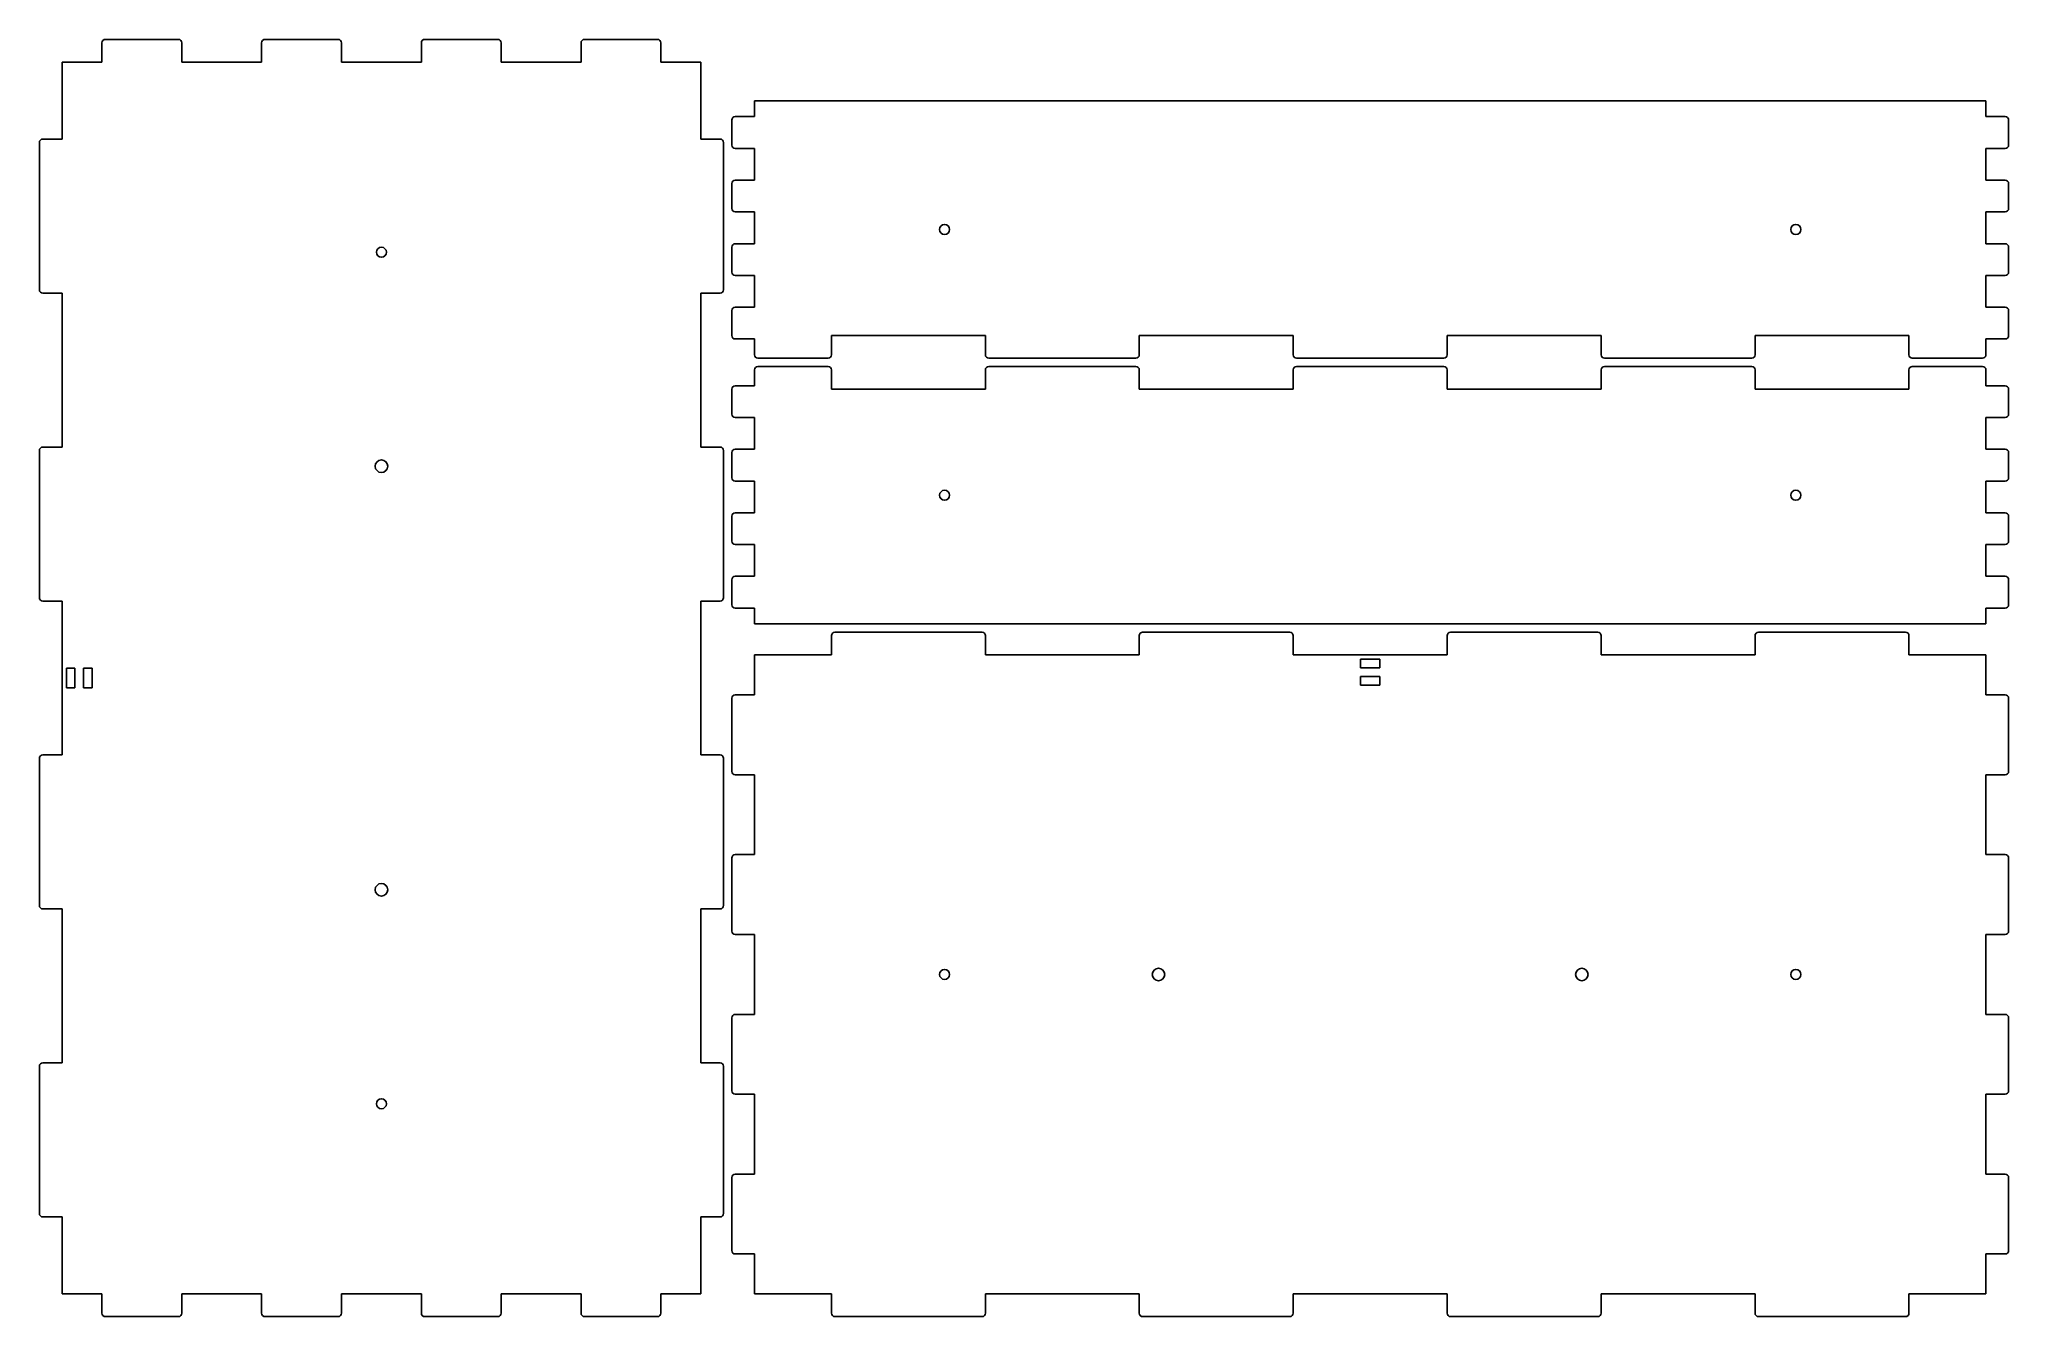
# Model space of a CAD drawing. Header units: millimetres. Extents: x 0 to 1181, y 0 to 766.
import ezdxf

# ---------------------------------------------------------------- set-up
doc = ezdxf.new("R2010")
doc.units = ezdxf.units.MM
doc.layers.add('SheetCutProfiles', color=7, linetype='CONTINUOUS')

msp = doc.modelspace()

# ---------------------------------------------------------------- linework, layer by layer
at = {"layer": 'SheetCutProfiles'}
for p, q in [((37.55, 764), (37.55, 752.4)), ((39.55, 766), (83.45, 766)), ((85.45, 752.4), (85.45, 764)), ((133.35, 764), (133.35, 752.4)), ((135.35, 766), (179.25, 766)), ((181.25, 752.4), (181.25, 764)), ((229.15, 764), (229.15, 752.4)), ((231.15, 766), (275.05, 766)), ((277.05, 752.4), (277.05, 764)), ((324.95, 764), (324.95, 752.4)), ((326.95, 766), (370.85, 766)), ((372.85, 752.4), (372.85, 764)), ((13.6, 752.4), (37.55, 752.4)), ((13.6, 706.225), (13.6, 752.4)), ((85.45, 752.4), (133.35, 752.4)), ((181.25, 752.4), (229.15, 752.4)), ((277.05, 752.4), (324.95, 752.4)), ((372.85, 752.4), (396.8, 752.4)), ((396.8, 706.225), (396.8, 752.4)), ((429, 729.2), (1167.8, 729.2)), ((429, 719.675), (429, 729.2)), ((1167.8, 719.675), (1167.8, 729.2)), ((415.4, 702.625), (415.4, 717.675)), ((429, 719.675), (417.4, 719.675)), ((1167.8, 719.675), (1179.4, 719.675)), ((1181.4, 702.625), (1181.4, 717.675)), ((0, 615.875), (0, 704.225)), ((13.6, 706.225), (2, 706.225)), ((396.8, 706.225), (408.4, 706.225)), ((410.4, 615.875), (410.4, 704.225)), ((417.4, 700.625), (429, 700.625)), ((429, 681.575), (429, 700.625)), ((1167.8, 681.575), (1167.8, 700.625)), ((1179.4, 700.625), (1167.8, 700.625)), ((415.4, 664.525), (415.4, 679.575)), ((429, 681.575), (417.4, 681.575)), ((1167.8, 681.575), (1179.4, 681.575)), ((1181.4, 664.525), (1181.4, 679.575)), ((417.4, 662.525), (429, 662.525)), ((429, 643.475), (429, 662.525)), ((1167.8, 643.475), (1167.8, 662.525)), ((1179.4, 662.525), (1167.8, 662.525)), ((415.4, 626.425), (415.4, 641.475)), ((429, 643.475), (417.4, 643.475)), ((1167.8, 643.475), (1179.4, 643.475)), ((1181.4, 626.425), (1181.4, 641.475)), ((417.4, 624.425), (429, 624.425)), ((429, 605.375), (429, 624.425)), ((1167.8, 605.375), (1167.8, 624.425)), ((1179.4, 624.425), (1167.8, 624.425)), ((2, 613.875), (13.6, 613.875)), ((13.6, 521.525), (13.6, 613.875)), ((396.8, 521.525), (396.8, 613.875)), ((408.4, 613.875), (396.8, 613.875)), ((415.4, 588.325), (415.4, 603.375)), ((429, 605.375), (417.4, 605.375)), ((1167.8, 605.375), (1179.4, 605.375)), ((1181.4, 588.325), (1181.4, 603.375)), ((417.4, 586.325), (429, 586.325)), ((429, 576.8), (429, 586.325)), ((475.175, 588.4), (475.175, 576.8)), ((475.175, 588.4), (567.525, 588.4)), ((567.525, 576.8), (567.525, 588.4)), ((659.875, 588.4), (659.875, 576.8)), ((659.875, 588.4), (752.225, 588.4)), ((752.225, 576.8), (752.225, 588.4)), ((844.575, 588.4), (844.575, 576.8)), ((844.575, 588.4), (936.925, 588.4)), ((936.925, 576.8), (936.925, 588.4)), ((1029.275, 588.4), (1029.275, 576.8)), ((1029.275, 588.4), (1121.625, 588.4)), ((1121.625, 576.8), (1121.625, 588.4)), ((1167.8, 586.325), (1167.8, 576.8)), ((1179.4, 586.325), (1167.8, 586.325)), ((429, 567.8), (429, 558.275)), ((473.175, 574.8), (431, 574.8)), ((473.175, 569.8), (431, 569.8)), ((475.175, 556.2), (475.175, 567.8)), ((567.525, 567.8), (567.525, 556.2)), ((657.875, 574.8), (569.525, 574.8)), ((657.875, 569.8), (569.525, 569.8)), ((659.875, 556.2), (659.875, 567.8)), ((752.225, 567.8), (752.225, 556.2)), ((842.575, 574.8), (754.225, 574.8)), ((842.575, 569.8), (754.225, 569.8)), ((844.575, 556.2), (844.575, 567.8)), ((936.925, 567.8), (936.925, 556.2)), ((1027.275, 574.8), (938.925, 574.8)), ((1027.275, 569.8), (938.925, 569.8)), ((1029.275, 556.2), (1029.275, 567.8)), ((1121.625, 567.8), (1121.625, 556.2)), ((1165.8, 574.8), (1123.625, 574.8)), ((1165.8, 569.8), (1123.625, 569.8)), ((1167.8, 558.275), (1167.8, 567.8)), ((415.4, 556.275), (415.4, 541.225)), ((417.4, 558.275), (429, 558.275)), ((475.175, 556.2), (567.525, 556.2)), ((659.875, 556.2), (752.225, 556.2)), ((844.575, 556.2), (936.925, 556.2)), ((1029.275, 556.2), (1121.625, 556.2)), ((1179.4, 558.275), (1167.8, 558.275)), ((1181.4, 556.275), (1181.4, 541.225)), ((429, 539.225), (417.4, 539.225)), ((429, 539.225), (429, 520.175)), ((1167.8, 539.225), (1179.4, 539.225)), ((1167.8, 539.225), (1167.8, 520.175)), ((13.6, 521.525), (2, 521.525)), ((396.8, 521.525), (408.4, 521.525)), ((417.4, 520.175), (429, 520.175)), ((1179.4, 520.175), (1167.8, 520.175)), ((0, 431.175), (0, 519.525)), ((410.4, 431.175), (410.4, 519.525)), ((415.4, 518.175), (415.4, 503.125)), ((1181.4, 518.175), (1181.4, 503.125)), ((429, 501.125), (417.4, 501.125)), ((429, 501.125), (429, 482.075)), ((1167.8, 501.125), (1179.4, 501.125)), ((1167.8, 501.125), (1167.8, 482.075)), ((415.4, 480.075), (415.4, 465.025)), ((417.4, 482.075), (429, 482.075)), ((1179.4, 482.075), (1167.8, 482.075)), ((1181.4, 480.075), (1181.4, 465.025)), ((429, 463.025), (417.4, 463.025)), ((429, 463.025), (429, 443.975)), ((1167.8, 463.025), (1179.4, 463.025)), ((1167.8, 463.025), (1167.8, 443.975)), ((415.4, 441.975), (415.4, 426.925)), ((417.4, 443.975), (429, 443.975)), ((1179.4, 443.975), (1167.8, 443.975)), ((1181.4, 441.975), (1181.4, 426.925)), ((2, 429.175), (13.6, 429.175)), ((13.6, 336.825), (13.6, 429.175)), ((396.8, 336.825), (396.8, 429.175)), ((408.4, 429.175), (396.8, 429.175)), ((429, 424.925), (417.4, 424.925)), ((429, 424.925), (429, 415.4)), ((429, 415.4), (1167.8, 415.4)), ((1167.8, 424.925), (1179.4, 424.925)), ((1167.8, 424.925), (1167.8, 415.4)), ((475.175, 396.8), (475.175, 408.4)), ((565.525, 410.4), (477.175, 410.4)), ((567.525, 408.4), (567.525, 396.8)), ((659.875, 396.8), (659.875, 408.4)), ((750.225, 410.4), (661.875, 410.4)), ((752.225, 408.4), (752.225, 396.8)), ((844.575, 396.8), (844.575, 408.4)), ((934.925, 410.4), (846.575, 410.4)), ((936.925, 408.4), (936.925, 396.8)), ((1029.275, 396.8), (1029.275, 408.4)), ((1119.625, 410.4), (1031.275, 410.4)), ((1121.625, 408.4), (1121.625, 396.8)), ((429, 396.8), (429, 372.85)), ((475.175, 396.8), (429, 396.8)), ((659.875, 396.8), (567.525, 396.8)), ((844.575, 396.8), (752.225, 396.8)), ((792.6, 394.225), (804.2, 394.225)), ((792.6, 389.075), (792.6, 394.225)), ((804.2, 394.225), (804.2, 389.075)), ((1029.275, 396.8), (936.925, 396.8)), ((1167.8, 396.8), (1121.625, 396.8)), ((1167.8, 396.8), (1167.8, 372.85)), ((16.175, 388.8), (16.175, 377.2)), ((21.325, 388.8), (16.175, 388.8)), ((21.325, 377.2), (21.325, 388.8)), ((26.475, 388.8), (26.475, 377.2)), ((31.625, 388.8), (26.475, 388.8)), ((31.625, 377.2), (31.625, 388.8)), ((804.2, 389.075), (792.6, 389.075)), ((792.6, 383.925), (804.2, 383.925)), ((792.6, 378.775), (792.6, 383.925)), ((804.2, 378.775), (792.6, 378.775)), ((804.2, 383.925), (804.2, 378.775)), ((16.175, 377.2), (21.325, 377.2)), ((26.475, 377.2), (31.625, 377.2)), ((415.4, 370.85), (415.4, 326.95)), ((417.4, 372.85), (429, 372.85)), ((1179.4, 372.85), (1167.8, 372.85)), ((1181.4, 370.85), (1181.4, 326.95)), ((0, 246.475), (0, 334.825)), ((13.6, 336.825), (2, 336.825)), ((396.8, 336.825), (408.4, 336.825)), ((410.4, 246.475), (410.4, 334.825)), ((429, 324.95), (417.4, 324.95)), ((429, 324.95), (429, 277.05)), ((1167.8, 324.95), (1179.4, 324.95)), ((1167.8, 324.95), (1167.8, 277.05)), ((415.4, 275.05), (415.4, 231.15)), ((417.4, 277.05), (429, 277.05)), ((1179.4, 277.05), (1167.8, 277.05)), ((1181.4, 275.05), (1181.4, 231.15)), ((2, 244.475), (13.6, 244.475)), ((13.6, 152.125), (13.6, 244.475)), ((396.8, 152.125), (396.8, 244.475)), ((408.4, 244.475), (396.8, 244.475)), ((429, 229.15), (417.4, 229.15)), ((429, 229.15), (429, 181.25)), ((1167.8, 229.15), (1179.4, 229.15)), ((1167.8, 229.15), (1167.8, 181.25)), ((415.4, 179.25), (415.4, 135.35)), ((417.4, 181.25), (429, 181.25)), ((1179.4, 181.25), (1167.8, 181.25)), ((1181.4, 179.25), (1181.4, 135.35)), ((0, 61.775), (0, 150.125)), ((13.6, 152.125), (2, 152.125)), ((396.8, 152.125), (408.4, 152.125)), ((410.4, 61.775), (410.4, 150.125)), ((429, 133.35), (417.4, 133.35)), ((429, 133.35), (429, 85.45)), ((1167.8, 133.35), (1179.4, 133.35)), ((1167.8, 133.35), (1167.8, 85.45)), ((415.4, 83.45), (415.4, 39.55)), ((417.4, 85.45), (429, 85.45)), ((1179.4, 85.45), (1167.8, 85.45)), ((1181.4, 83.45), (1181.4, 39.55)), ((2, 59.775), (13.6, 59.775)), ((13.6, 13.6), (13.6, 59.775)), ((396.8, 13.6), (396.8, 59.775)), ((408.4, 59.775), (396.8, 59.775)), ((429, 37.55), (417.4, 37.55)), ((429, 37.55), (429, 13.6)), ((1167.8, 37.55), (1179.4, 37.55)), ((1167.8, 37.55), (1167.8, 13.6)), ((13.6, 13.6), (37.55, 13.6)), ((37.55, 2), (37.55, 13.6)), ((85.45, 13.6), (85.45, 2)), ((85.45, 13.6), (133.35, 13.6)), ((133.35, 2), (133.35, 13.6)), ((181.25, 13.6), (181.25, 2)), ((181.25, 13.6), (229.15, 13.6)), ((229.15, 2), (229.15, 13.6)), ((277.05, 13.6), (277.05, 2)), ((277.05, 13.6), (324.95, 13.6)), ((324.95, 2), (324.95, 13.6)), ((372.85, 13.6), (372.85, 2)), ((372.85, 13.6), (396.8, 13.6)), ((475.175, 13.6), (429, 13.6)), ((475.175, 13.6), (475.175, 2)), ((659.875, 13.6), (567.525, 13.6)), ((567.525, 2), (567.525, 13.6)), ((659.875, 13.6), (659.875, 2)), ((844.575, 13.6), (752.225, 13.6)), ((752.225, 2), (752.225, 13.6)), ((844.575, 13.6), (844.575, 2)), ((1029.275, 13.6), (936.925, 13.6)), ((936.925, 2), (936.925, 13.6)), ((1029.275, 13.6), (1029.275, 2)), ((1167.8, 13.6), (1121.625, 13.6)), ((1121.625, 2), (1121.625, 13.6)), ((39.55, 0), (83.45, 0)), ((135.35, 0), (179.25, 0)), ((231.15, 0), (275.05, 0)), ((326.95, 0), (370.85, 0)), ((565.525, 0), (477.175, 0)), ((750.225, 0), (661.875, 0)), ((934.925, 0), (846.575, 0)), ((1119.625, 0), (1031.275, 0))]:
    msp.add_line(p, q, dxfattribs=at)
for centre, radius in [((543.067, 652), 3), ((1053.733, 652), 3), ((205.2, 638.333), 3), ((205.2, 510), 3.75), ((543.067, 492.6), 3), ((1053.733, 492.6), 3), ((205.2, 256), 3.75), ((543.067, 205.2), 3), ((671.4, 205.2), 3.75), ((925.4, 205.2), 3.75), ((1053.733, 205.2), 3), ((205.2, 127.667), 3)]:
    msp.add_circle(centre, radius, dxfattribs=at)
for centre, start, end in [((39.55, 764), 90, 180), ((83.45, 764), 0, 90), ((135.35, 764), 90, 180), ((179.25, 764), 0, 90), ((231.15, 764), 90, 180), ((275.05, 764), 0, 90), ((326.95, 764), 90, 180), ((370.85, 764), 0, 90), ((417.4, 717.675), 90, 180), ((1179.4, 717.675), 0, 90), ((2, 704.225), 90, 180), ((408.4, 704.225), 0, 90), ((417.4, 702.625), 180, -90), ((1179.4, 702.625), -90, 0), ((417.4, 679.575), 90, 180), ((1179.4, 679.575), 0, 90), ((417.4, 664.525), 180, -90), ((1179.4, 664.525), -90, 0), ((417.4, 641.475), 90, 180), ((1179.4, 641.475), 0, 90), ((417.4, 626.425), 180, -90), ((1179.4, 626.425), -90, 0), ((2, 615.875), 180, -90), ((408.4, 615.875), -90, 0), ((417.4, 603.375), 90, 180), ((1179.4, 603.375), 0, 90), ((417.4, 588.325), 180, -90), ((1179.4, 588.325), -90, 0), ((431, 576.8), 180, -90), ((431, 567.8), 90, 180), ((473.175, 576.8), -90, 0), ((473.175, 567.8), 0, 90), ((569.525, 576.8), 180, -90), ((569.525, 567.8), 90, 180), ((657.875, 576.8), -90, 0), ((657.875, 567.8), 0, 90), ((754.225, 576.8), 180, -90), ((754.225, 567.8), 90, 180), ((842.575, 576.8), -90, 0), ((842.575, 567.8), 0, 90), ((938.925, 576.8), 180, -90), ((938.925, 567.8), 90, 180), ((1027.275, 576.8), -90, 0), ((1027.275, 567.8), 0, 90), ((1123.625, 576.8), 180, -90), ((1123.625, 567.8), 90, 180), ((1165.8, 576.8), -90, 0), ((1165.8, 567.8), 0, 90), ((417.4, 556.275), 90, 180), ((1179.4, 556.275), 0, 90), ((417.4, 541.225), 180, -90), ((1179.4, 541.225), -90, 0), ((2, 519.525), 90, 180), ((408.4, 519.525), 0, 90), ((417.4, 518.175), 90, 180), ((1179.4, 518.175), 0, 90), ((417.4, 503.125), 180, -90), ((1179.4, 503.125), -90, 0), ((417.4, 480.075), 90, 180), ((1179.4, 480.075), 0, 90), ((417.4, 465.025), 180, -90), ((1179.4, 465.025), -90, 0), ((417.4, 441.975), 90, 180), ((1179.4, 441.975), 0, 90), ((2, 431.175), 180, -90), ((408.4, 431.175), -90, 0), ((417.4, 426.925), 180, -90), ((1179.4, 426.925), -90, 0), ((477.175, 408.4), 90, 180), ((565.525, 408.4), 0, 90), ((661.875, 408.4), 90, 180), ((750.225, 408.4), 0, 90), ((846.575, 408.4), 90, 180), ((934.925, 408.4), 0, 90), ((1031.275, 408.4), 90, 180), ((1119.625, 408.4), 0, 90), ((417.4, 370.85), 90, 180), ((1179.4, 370.85), 0, 90), ((2, 334.825), 90, 180), ((408.4, 334.825), 0, 90), ((417.4, 326.95), 180, -90), ((1179.4, 326.95), -90, 0), ((417.4, 275.05), 90, 180), ((1179.4, 275.05), 0, 90), ((2, 246.475), 180, -90), ((408.4, 246.475), -90, 0), ((417.4, 231.15), 180, -90), ((1179.4, 231.15), -90, 0), ((417.4, 179.25), 90, 180), ((1179.4, 179.25), 0, 90), ((2, 150.125), 90, 180), ((408.4, 150.125), 0, 90), ((417.4, 135.35), 180, -90), ((1179.4, 135.35), -90, 0), ((417.4, 83.45), 90, 180), ((1179.4, 83.45), 0, 90), ((2, 61.775), 180, -90), ((408.4, 61.775), -90, 0), ((417.4, 39.55), 180, -90), ((1179.4, 39.55), -90, 0), ((39.55, 2), 180, -90), ((83.45, 2), -90, 0), ((135.35, 2), 180, -90), ((179.25, 2), -90, 0), ((231.15, 2), 180, -90), ((275.05, 2), -90, 0), ((326.95, 2), 180, -90), ((370.85, 2), -90, 0), ((477.175, 2), 180, -90), ((565.525, 2), -90, 0), ((661.875, 2), 180, -90), ((750.225, 2), -90, 0), ((846.575, 2), 180, -90), ((934.925, 2), -90, 0), ((1031.275, 2), 180, -90), ((1119.625, 2), -90, 0)]:
    msp.add_arc(centre, 2, start, end, dxfattribs=at)

doc.saveas('drawing.dxf')
